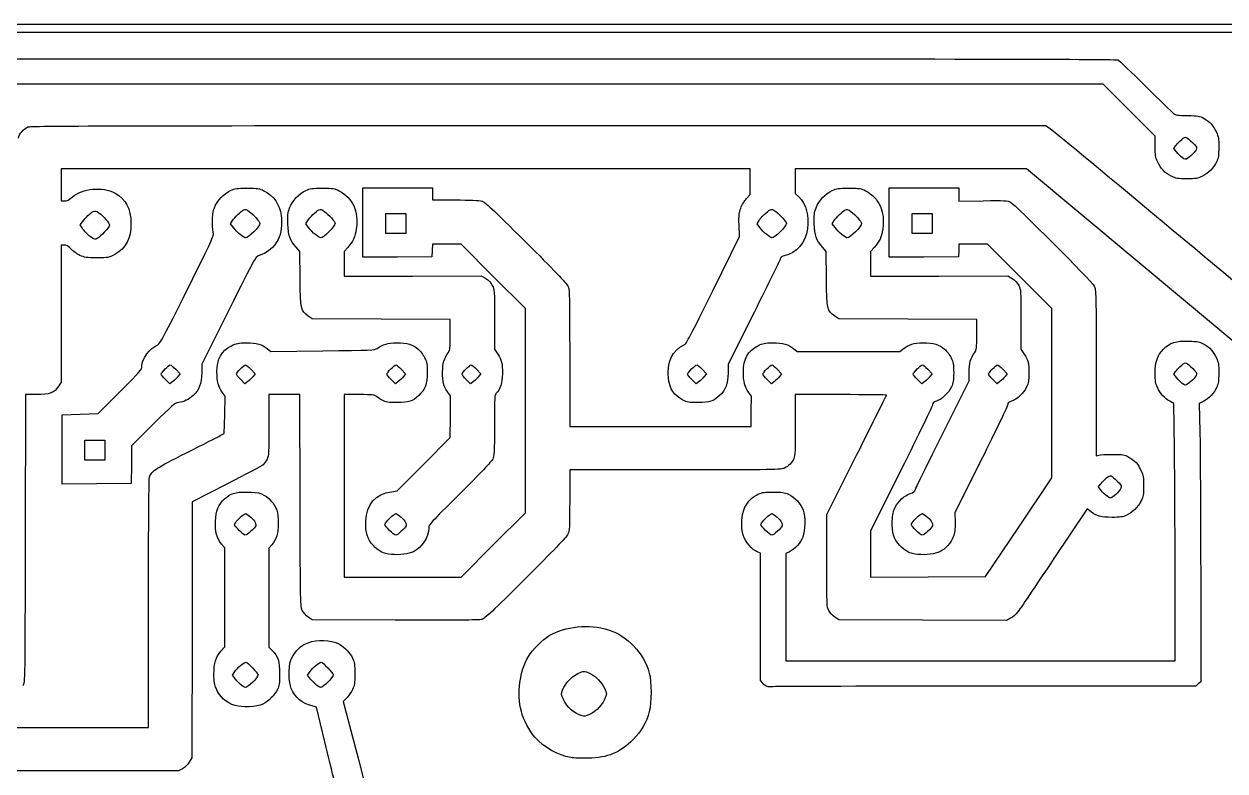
# Model space of a CAD drawing. Extents: x 0 to 100, y 0 to 150.
# Drawn here: x 34.85 to 75.41, y 124.87 to 150.08 of the extents above; entities that cross this region are included whole.
import ezdxf

# ---------------------------------------------------------------- set-up
doc = ezdxf.new("R2010")
doc.units = 0
doc.layers.add('Calque_1', color=7, linetype='CONTINUOUS')

msp = doc.modelspace()

# ---------------------------------------------------------------- linework, layer by layer
at = {"layer": 'Calque_1', "color": 7}
for p, q in [((0, 150.08226), (50.037997, 150.08226)), ((50.037997, 150.08226), (100.075997, 150.08226)), ((50.037997, 149.79651), (0.28575, 149.79651)), ((99.790247, 149.79651), (50.037997, 149.79651)), ((33.893932, 148.907513), (52.810749, 148.907513)), ((71.291845, 148.050514), (52.846526, 148.050232)), ((72.172108, 147.172306), (71.291845, 148.050514)), ((52.846526, 148.050232), (34.40121, 148.04995)), ((73.052373, 146.294101), (72.172108, 147.172306)), ((52.214901, 146.654409), (69.346753, 146.655256)), ((69.346753, 146.655256), (69.469085, 146.582761)), ((73.051808, 145.950959), (73.052373, 146.294101)), ((73.67561, 145.885844), (73.735709, 145.969419)), ((73.770713, 145.766168), (73.67561, 145.885844)), ((73.965489, 145.572953), (73.965489, 145.572959)), ((47.736071, 145.192755), (36.099699, 145.192755)), ((36.099699, 145.192755), (36.099699, 144.653005)), ((59.372446, 145.192755), (47.736071, 145.192755)), ((59.372446, 144.759741), (59.372446, 145.192755)), ((64.798502, 145.192755), (60.896449, 145.192755)), ((60.896449, 145.192755), (60.896449, 144.780005)), ((68.700554, 145.192755), (64.798502, 145.192755)), ((72.307377, 142.187159), (68.700554, 145.192755)), ((36.099699, 144.653005), (36.099699, 144.113255)), ((46.29148, 143.382643), (46.29148, 144.557786)), ((46.29148, 144.557786), (47.46623, 144.557786)), ((47.46623, 144.557786), (48.64098, 144.557786)), ((48.64098, 144.557786), (48.64098, 144.351411)), ((59.372446, 144.32673), (59.372446, 144.759741)), ((60.896449, 144.780005), (60.896449, 144.367255)), ((64.071322, 143.382655), (64.071322, 144.557797)), ((64.071322, 144.557797), (65.246072, 144.557797)), ((65.246072, 144.557797), (66.420822, 144.557797)), ((66.420822, 144.557797), (66.420822, 144.332361)), ((36.099699, 144.113255), (36.213889, 144.113255)), ((48.64098, 144.351411), (48.64098, 144.145036)), ((48.64098, 144.145036), (49.407236, 144.145036)), ((59.249733, 144.193603), (59.372446, 144.32673)), ((60.896449, 144.367255), (61.01796, 144.245744)), ((66.420822, 144.332361), (66.420822, 144.106927)), ((66.420822, 144.106927), (67.238386, 144.118047)), ((47.064583, 143.354243), (47.064583, 143.691146)), ((47.064583, 143.691146), (47.401486, 143.691146)), ((47.401486, 143.691146), (47.738388, 143.691146)), ((47.738388, 143.691146), (47.738388, 143.354243)), ((64.84458, 143.354243), (64.84458, 143.691146)), ((64.84458, 143.691146), (65.181483, 143.691146)), ((65.181483, 143.691146), (65.518386, 143.691146)), ((65.518386, 143.691146), (65.518386, 143.354243)), ((36.743124, 143.308326), (36.821254, 143.41066)), ((36.807648, 143.204285), (36.743124, 143.308326)), ((41.824038, 143.338137), (41.890891, 143.44631)), ((41.917163, 143.211501), (41.824038, 143.338137)), ((44.364038, 143.338137), (44.430891, 143.44631)), ((44.457163, 143.211501), (44.364038, 143.338137)), ((46.29148, 142.207504), (46.29148, 143.382643)), ((47.064583, 143.017341), (47.064583, 143.354243)), ((47.064583, 143.354243), (47.064583, 143.354243)), ((47.738388, 143.354243), (47.738388, 143.017341)), ((59.007324, 142.915842), (58.996402, 143.300235)), ((59.604038, 143.338137), (59.670891, 143.44631)), ((59.697163, 143.211501), (59.604038, 143.338137)), ((62.144038, 143.338137), (62.210891, 143.44631)), ((62.237163, 143.211501), (62.144038, 143.338137)), ((64.071322, 142.207515), (64.071322, 143.382655)), ((64.84458, 143.017341), (64.84458, 143.354243)), ((64.84458, 143.354243), (64.84458, 143.354243)), ((65.518386, 143.354243), (65.518386, 143.017341)), ((37.158905, 142.852678), (37.158905, 142.852675)), ((42.150016, 142.973802), (42.150016, 142.973802)), ((44.690016, 142.973802), (44.690016, 142.973802)), ((47.401486, 143.017341), (47.064583, 143.017341)), ((47.738388, 143.017341), (47.401486, 143.017341)), ((58.118324, 141.103214), (59.007324, 142.915842)), ((59.930016, 142.973802), (59.930016, 142.973802)), ((62.470016, 142.973802), (62.470016, 142.973802)), ((65.181483, 143.017341), (64.84458, 143.017341)), ((65.518386, 143.017341), (65.181483, 143.017341)), ((36.202885, 142.620976), (36.099699, 142.621005)), ((36.099699, 142.621005), (36.099699, 140.309469)), ((44.161428, 142.408107), (44.037306, 142.549114)), ((44.170769, 141.490643), (44.161428, 142.408107)), ((45.781214, 142.542911), (45.656466, 142.40758)), ((45.656466, 142.40758), (45.656466, 141.988031)), ((48.634503, 142.438466), (48.625105, 142.224155)), ((48.643901, 142.65278), (48.634503, 142.438466)), ((49.126809, 142.65278), (48.643901, 142.65278)), ((49.609719, 142.65278), (49.126809, 142.65278)), ((50.696983, 141.565172), (49.609719, 142.65278)), ((61.941374, 142.408096), (61.817256, 142.549103)), ((61.950716, 141.490631), (61.941374, 142.408096)), ((63.56116, 142.5429), (63.436415, 142.407568)), ((63.436415, 142.407568), (63.436415, 141.98802)), ((66.414345, 142.438477), (66.404947, 142.224166)), ((66.423743, 142.652791), (66.414345, 142.438477)), ((66.906654, 142.652791), (66.423743, 142.652791)), ((67.389564, 142.652791), (66.906654, 142.652791)), ((68.476605, 141.565183), (67.389564, 142.652791)), ((45.656466, 141.988031), (45.656466, 141.568482)), ((47.458294, 142.215829), (46.29148, 142.207504)), ((48.625105, 142.224155), (47.458294, 142.215829)), ((63.436415, 141.98802), (63.436415, 141.568471)), ((65.238136, 142.215841), (64.071322, 142.207515)), ((66.404947, 142.224166), (65.238136, 142.215841)), ((75.914216, 139.18156), (72.307377, 142.187159)), ((45.656466, 141.568482), (47.972698, 141.576413)), ((47.972698, 141.576413), (50.288924, 141.584343)), ((50.288924, 141.584343), (50.438792, 141.49152)), ((51.784247, 140.477564), (50.696983, 141.565172)), ((63.436415, 141.568471), (65.752644, 141.576401)), ((65.752644, 141.576401), (68.06887, 141.584332)), ((68.06887, 141.584332), (68.218741, 141.491509)), ((69.563869, 140.477575), (68.476605, 141.565183)), ((41.762494, 140.421012), (40.854593, 138.605428)), ((51.784247, 137.032243), (51.784247, 140.477564)), ((59.505167, 140.35088), (58.63224, 138.60463)), ((69.563869, 137.620247), (69.563869, 140.477575)), ((36.099699, 140.309469), (36.099699, 137.997937)), ((44.582419, 140.12868), (44.447587, 140.22393)), ((46.91332, 140.120129), (44.582419, 140.12868)), ((49.244227, 140.111578), (46.91332, 140.120129)), ((49.244227, 139.601142), (49.244227, 140.111578)), ((50.736466, 140.111019), (50.736466, 139.103203)), ((62.362362, 140.128669), (62.227533, 140.223919)), ((64.693267, 140.120118), (62.362362, 140.128669)), ((67.024174, 140.111566), (64.693267, 140.120118)), ((67.024174, 139.601131), (67.024174, 140.111566)), ((68.516415, 140.111008), (68.516415, 139.103192)), ((60.838921, 139.127277), (60.956119, 139.033286)), ((43.062124, 139.124839), (43.182373, 139.028398)), ((43.182373, 139.028398), (44.935374, 139.051032)), ((50.736466, 139.103203), (50.846428, 138.939805)), ((53.275783, 138.803097), (53.276348, 136.493286)), ((60.956119, 139.033286), (62.690474, 139.033286)), ((62.690474, 139.033286), (64.424828, 139.033286)), ((64.424828, 139.033286), (64.526803, 139.111063)), ((68.516415, 139.103192), (68.626375, 138.939794)), ((39.968867, 138.427744), (40.114897, 138.279617)), ((40.854593, 138.605428), (40.848638, 138.303411)), ((42.508867, 138.427744), (42.654897, 138.279617)), ((47.588867, 138.427744), (47.734897, 138.279617)), ((50.128867, 138.427744), (50.274897, 138.279617)), ((57.748867, 138.427744), (57.894897, 138.279617)), ((58.63224, 138.60463), (58.62795, 138.303005)), ((60.288867, 138.427744), (60.434897, 138.279617)), ((65.368867, 138.427744), (65.514897, 138.279617)), ((66.763818, 138.033147), (66.764383, 138.324366)), ((67.908867, 138.427744), (68.054897, 138.279617)), ((73.67561, 138.265844), (73.735709, 138.349419)), ((36.099699, 137.997937), (36.008048, 137.853422)), ((39.76926, 137.935546), (39.624559, 138.080247)), ((39.624559, 138.080247), (39.624559, 138.080247)), ((39.868323, 138.011943), (39.76926, 137.935546)), ((40.114897, 138.279617), (40.041144, 138.183977)), ((42.30926, 137.935546), (42.164559, 138.080247)), ((42.164559, 138.080247), (42.164559, 138.080247)), ((42.408323, 138.011943), (42.30926, 137.935546)), ((42.654897, 138.279617), (42.581144, 138.183977)), ((47.38926, 137.935546), (47.244559, 138.080247)), ((47.244559, 138.080247), (47.244559, 138.080247)), ((47.488323, 138.011943), (47.38926, 137.935546)), ((47.734897, 138.279617), (47.661144, 138.183977)), ((49.92926, 137.935546), (49.784559, 138.080247)), ((49.784559, 138.080247), (49.784559, 138.080247)), ((50.028323, 138.011943), (49.92926, 137.935546)), ((50.274897, 138.279617), (50.201144, 138.183977)), ((57.54926, 137.935546), (57.404559, 138.080247)), ((57.404559, 138.080247), (57.404559, 138.080247)), ((57.648323, 138.011943), (57.54926, 137.935546)), ((57.894897, 138.279617), (57.821144, 138.183977)), ((60.08926, 137.935546), (59.944559, 138.080247)), ((59.944559, 138.080247), (59.944559, 138.080247)), ((60.188323, 138.011943), (60.08926, 137.935546)), ((60.434897, 138.279617), (60.361144, 138.183977)), ((65.16926, 137.935546), (65.024559, 138.080247)), ((65.024559, 138.080247), (65.024559, 138.080247)), ((65.268323, 138.011943), (65.16926, 137.935546)), ((65.514897, 138.279617), (65.441144, 138.183977)), ((65.866665, 136.239272), (66.763818, 138.033147)), ((67.70926, 137.935546), (67.564559, 138.080247)), ((67.564559, 138.080247), (67.564559, 138.080247)), ((67.808323, 138.011943), (67.70926, 137.935546)), ((68.054897, 138.279617), (67.981144, 138.183977)), ((71.056322, 138.305452), (71.056322, 135.502161)), ((73.770713, 138.146168), (73.67561, 138.265844)), ((73.965489, 137.95295), (73.965489, 137.952959)), ((34.893798, 137.572755), (34.885557, 132.722941)), ((35.264474, 137.572755), (34.893798, 137.572755)), ((37.353875, 136.937899), (38.092061, 137.677394)), ((41.640122, 137.525175), (41.537817, 137.661392)), ((41.624233, 136.894958), (41.640122, 137.525175)), ((43.116466, 137.572969), (43.115902, 136.54903)), ((43.63994, 137.572969), (43.116466, 137.572969)), ((44.163415, 137.572969), (43.63994, 137.572969)), ((44.17174, 133.993155), (44.163415, 137.572969)), ((46.176486, 137.57278), (45.656497, 137.57278)), ((45.656497, 137.57278), (45.656497, 134.49303)), ((49.248805, 137.535264), (49.151173, 137.670042)), ((49.245531, 136.83171), (49.248805, 137.535264)), ((59.419967, 137.525161), (59.317659, 137.661378)), ((59.411246, 137.009222), (59.419967, 137.525161)), ((62.436197, 137.57282), (60.896322, 137.57282)), ((60.896322, 137.57282), (60.896322, 136.555798)), ((69.563869, 134.762916), (69.563869, 137.620247)), ((73.681503, 137.27667), (73.542644, 137.350335)), ((73.7025, 135.752625), (73.681503, 137.27667)), ((74.688982, 137.347284), (74.542122, 137.271138)), ((74.542122, 137.271138), (74.560805, 136.318638)), ((36.1315, 136.895989), (36.742686, 136.916958)), ((36.1315, 135.725864), (36.1315, 136.895989)), ((36.742686, 136.916958), (37.353875, 136.937899)), ((41.608344, 136.264742), (41.624233, 136.894958)), ((49.242258, 136.128158), (49.245531, 136.83171)), ((51.784247, 133.586919), (51.784247, 137.032243)), ((59.402526, 136.493286), (59.411246, 137.009222)), ((39.200706, 136.561821), (38.482087, 135.842397)), ((53.276348, 136.493286), (56.339435, 136.493286)), ((56.339435, 136.493286), (59.402526, 136.493286)), ((36.904583, 135.702493), (36.904583, 136.039396)), ((36.904583, 136.039396), (37.241486, 136.039396)), ((37.241486, 136.039396), (37.578388, 136.039396)), ((37.578388, 136.039396), (37.578388, 135.702493)), ((41.472183, 136.188311), (41.608344, 136.264742)), ((48.346318, 135.22424), (49.242258, 136.128158)), ((36.131472, 134.555745), (36.131472, 135.72587)), ((36.131472, 135.72587), (36.1315, 135.725864)), ((36.904583, 135.365591), (36.904583, 135.702493)), ((36.904583, 135.702493), (36.904583, 135.702493)), ((37.578388, 135.702493), (37.578388, 135.365591)), ((38.482087, 135.842397), (38.473592, 135.207397)), ((61.959947, 133.524695), (62.968011, 135.532782)), ((71.056322, 135.502161), (71.143636, 135.529423)), ((37.241486, 135.365591), (36.904583, 135.365591)), ((37.578388, 135.365591), (37.241486, 135.365591)), ((38.473592, 135.207397), (38.465097, 134.572397)), ((47.450372, 134.320321), (48.346318, 135.22424)), ((67.179128, 135.375124), (66.286338, 133.588186)), ((53.276322, 135.032952), (53.275758, 134.009013)), ((56.840261, 135.033517), (53.276322, 135.032952)), ((64.484092, 135.065013), (63.436342, 132.968293)), ((68.443769, 133.096041), (69.563869, 134.762916)), ((37.298283, 134.564071), (36.131472, 134.555745)), ((38.465097, 134.572397), (37.298283, 134.564071)), ((41.69397, 134.552593), (40.528974, 133.958343)), ((45.656497, 134.49303), (45.656497, 131.413277)), ((47.259872, 134.294583), (47.450372, 134.320321)), ((71.13561, 134.455844), (71.195709, 134.539419)), ((71.230713, 134.336168), (71.13561, 134.455844)), ((40.528974, 133.958343), (40.523075, 129.633784)), ((71.425489, 134.14295), (71.425489, 134.142959)), ((42.233466, 133.499534), (42.33595, 133.563681)), ((42.33595, 133.563681), (42.44892, 133.477515)), ((47.313466, 133.499534), (47.41595, 133.563681)), ((47.41595, 133.563681), (47.52892, 133.477515)), ((50.695744, 132.500098), (51.784247, 133.586919)), ((60.013466, 133.499534), (60.11595, 133.563681)), ((60.11595, 133.563681), (60.22892, 133.477515)), ((61.959947, 131.968945), (61.959947, 133.524695)), ((65.093466, 133.499534), (65.19595, 133.563681)), ((65.19595, 133.563681), (65.308917, 133.477515)), ((66.286338, 133.588186), (66.291785, 133.2684)), ((70.751982, 133.720596), (69.626215, 132.038399)), ((70.886879, 133.617628), (70.751982, 133.720596)), ((67.323665, 131.429164), (68.443769, 133.096041)), ((42.113598, 132.986361), (42.113598, 132.986361)), ((47.193598, 132.986361), (47.193598, 132.986361)), ((59.893598, 132.986361), (59.893598, 132.986361)), ((63.436342, 132.968293), (63.436342, 132.190545)), ((64.973598, 132.986361), (64.973598, 132.986361)), ((41.624247, 132.403293), (41.517152, 132.528411)), ((41.624247, 130.73046), (41.624247, 132.403293)), ((43.212368, 132.498557), (43.116497, 132.393593)), ((43.116497, 132.393593), (43.116497, 130.71903)), ((49.607239, 131.413277), (50.695744, 132.500098)), ((59.721747, 132.226007), (59.612575, 132.265484)), ((60.69969, 132.267296), (60.578997, 132.205723)), ((47.259841, 132.178813), (47.259872, 132.17876)), ((59.721747, 130.07582), (59.721747, 132.226007)), ((60.578997, 132.205723), (60.578997, 130.396617)), ((63.436342, 132.190545), (63.436342, 131.412795)), ((65.039779, 132.178802), (65.039872, 132.17876)), ((63.436342, 131.412795), (65.380004, 131.420979)), ((65.380004, 131.420979), (67.323665, 131.429164)), ((74.58804, 131.624839), (74.596591, 127.883544)), ((45.656497, 131.413277), (47.631869, 131.413277)), ((47.631869, 131.413277), (49.607239, 131.413277)), ((73.723497, 128.58751), (73.723497, 131.408045)), ((41.624247, 129.05763), (41.624247, 130.73046)), ((43.116497, 130.71903), (43.116497, 129.044468)), ((39.052472, 126.331669), (39.052472, 130.521415)), ((60.578997, 130.396617), (60.578997, 128.58751)), ((44.582405, 129.968841), (44.447567, 130.064091)), ((47.381617, 129.959359), (44.582405, 129.968841)), ((59.721747, 127.925634), (59.721747, 130.07582)), ((62.362272, 129.968692), (62.227435, 130.063942)), ((65.193435, 129.960253), (62.362272, 129.968692)), ((68.024601, 129.951815), (65.193435, 129.960253)), ((68.166818, 130.02375), (68.024601, 129.951815)), ((40.523075, 129.633784), (40.517149, 125.309225)), ((41.498963, 128.915297), (41.624247, 129.05763)), ((43.116497, 129.044468), (43.225511, 128.938806)), ((60.578997, 128.58751), (67.151247, 128.58751)), ((67.151247, 128.58751), (73.723497, 128.58751)), ((41.886401, 128.101368), (41.969619, 128.227115)), ((44.426401, 128.101368), (44.509619, 128.227115)), ((41.951817, 128.009505), (41.886401, 128.101368)), ((42.145636, 127.801631), (42.145636, 127.801631)), ((44.491817, 128.009505), (44.426401, 128.101368)), ((44.685636, 127.801631), (44.685636, 127.801631)), ((59.802206, 127.830015), (59.721747, 127.925634)), ((74.507508, 127.806901), (74.418427, 127.73026)), ((74.596591, 127.883544), (74.507508, 127.806901)), ((59.952986, 127.718836), (59.953017, 127.718861)), ((74.418427, 127.73026), (67.427258, 127.73004)), ((41.982579, 127.075843), (41.982579, 127.075843)), ((44.719869, 127.028114), (44.576994, 127.064089)), ((45.141972, 125.291623), (44.719869, 127.028114)), ((45.748846, 127.342377), (45.630284, 127.217745)), ((45.630284, 127.217745), (46.141753, 125.259439)), ((53.696275, 126.726808), (53.696294, 126.726825)), ((31.074323, 126.334209), (39.052472, 126.331669)), ((40.198548, 124.946869), (40.058617, 124.872966)), ((40.517149, 125.309225), (40.427817, 125.164999)), ((53.314761, 125.318962), (53.314758, 125.318962)), ((40.058617, 124.872966), (32.078487, 124.872966))]:
    msp.add_line(p, q, dxfattribs=at)
for points in [[(52.810749, 148.907513), (66.690344, 148.907513), (71.746034, 148.898058), (71.796916, 148.872018)], [(71.796916, 148.872018), (71.835061, 148.852488), (72.25203, 148.453291), (72.723516, 147.9849)], [(72.723516, 147.9849), (73.195005, 147.516508), (73.619236, 147.103467), (73.666251, 147.067029)], [(73.666251, 147.067029), (73.740902, 147.009176), (73.801266, 146.999883), (74.142501, 146.993711)], [(74.142501, 146.993711), (74.50932, 146.987078), (74.543643, 146.980898), (74.70258, 146.89285)], [(74.70258, 146.89285), (74.90416, 146.781189), (75.007174, 146.666403), (75.117057, 146.431013)], [(34.654877, 146.233054), (34.678837, 146.362608), (34.842992, 146.55334), (34.979695, 146.610458)], [(34.979695, 146.610458), (35.066402, 146.646687), (37.842467, 146.653765), (52.214901, 146.654409)], [(69.469085, 146.582761), (69.536366, 146.542892), (71.253358, 145.12431), (73.284622, 143.430359)], [(75.117057, 146.431013), (75.188453, 146.278071), (75.19852, 146.214992), (75.198131, 145.923013)], [(73.735709, 145.969419), (73.76876, 146.015384), (73.836403, 146.089428), (73.88602, 146.133957)], [(73.88602, 146.133957), (74.077155, 146.305492), (74.064927, 146.305111), (74.242955, 146.145049)], [(74.242955, 146.145049), (74.485695, 145.926806), (74.493727, 145.899812), (74.363035, 145.741434)], [(73.128686, 145.438528), (73.061559, 145.585154), (73.051269, 145.653742), (73.051808, 145.950959)], [(73.965489, 145.572959), (73.910673, 145.613401), (73.82302, 145.700345), (73.770713, 145.766168)], [(74.363035, 145.741434), (74.302702, 145.668316), (74.210999, 145.583954), (74.159251, 145.55396)], [(75.198131, 145.923013), (75.197849, 145.652715), (75.185064, 145.56187), (75.13099, 145.442877)], [(73.590875, 144.947975), (73.379209, 145.051917), (73.236184, 145.203719), (73.128686, 145.438528)], [(74.159251, 145.55396), (74.068096, 145.501122), (74.062054, 145.501715), (73.965489, 145.572953)], [(75.13099, 145.442877), (75.035735, 145.233268), (74.857215, 145.049657), (74.649488, 144.947647)], [(74.120516, 144.859388), (73.80257, 144.859388), (73.7551, 144.867319), (73.590875, 144.947975)], [(74.649488, 144.947647), (74.486036, 144.867378), (74.438157, 144.859388), (74.120516, 144.859388)], [(36.471157, 144.239196), (36.816259, 144.542966), (37.493789, 144.606294), (37.919533, 144.374575)], [(41.279947, 143.88109), (41.367019, 144.113808), (41.601774, 144.366611), (41.824216, 144.467206)], [(41.824216, 144.467206), (41.969543, 144.532928), (42.037023, 144.541849), (42.386247, 144.541504)], [(42.386247, 144.541504), (42.758052, 144.541222), (42.793722, 144.535549), (42.950898, 144.453109)], [(42.950898, 144.453109), (43.287919, 144.276317), (43.477363, 144.003518), (43.532253, 143.615945)], [(43.817046, 143.874379), (43.907202, 144.114163), (44.139112, 144.365454), (44.364185, 144.46724)], [(44.364185, 144.46724), (44.509512, 144.532961), (44.576992, 144.541882), (44.926216, 144.541538)], [(44.926216, 144.541538), (45.298021, 144.541256), (45.333691, 144.535583), (45.490867, 144.453143)], [(45.490867, 144.453143), (45.946636, 144.214062), (46.152164, 143.758609), (46.070204, 143.169323)], [(61.596995, 143.874368), (61.687148, 144.114152), (61.919062, 144.365443), (62.144134, 144.467229)], [(62.144134, 144.467229), (62.289459, 144.53295), (62.356941, 144.541871), (62.706165, 144.541527)], [(62.706165, 144.541527), (63.077971, 144.541245), (63.113638, 144.535572), (63.270813, 144.453132)], [(63.270813, 144.453132), (63.726585, 144.21405), (63.932113, 143.758597), (63.850153, 143.169312)], [(36.213889, 144.113255), (36.301736, 144.113255), (36.361082, 144.142307), (36.471157, 144.239196)], [(37.919533, 144.374575), (38.278503, 144.179199), (38.455442, 143.84336), (38.458676, 143.351255)], [(49.407236, 144.145036), (49.895912, 144.145036), (50.220829, 144.131602), (50.304172, 144.107943)], [(50.304172, 144.107943), (50.415283, 144.076405), (50.638699, 143.868334), (51.795677, 142.718879)], [(59.056253, 143.872553), (59.095174, 143.975908), (59.182243, 144.120381), (59.249733, 144.193603)], [(61.01796, 144.245744), (61.26594, 143.997764), (61.371229, 143.608153), (61.309735, 143.166046)], [(67.238386, 144.118047), (67.979219, 144.128122), (68.065797, 144.123804), (68.160877, 144.071889)], [(68.160877, 144.071889), (68.333152, 143.97785), (70.919253, 141.391899), (70.992644, 141.240286)], [(36.821254, 143.41066), (36.929574, 143.552536), (37.086297, 143.702051), (37.178324, 143.751302)], [(37.178324, 143.751302), (37.247551, 143.788352), (37.26946, 143.78312), (37.38742, 143.701374)], [(37.38742, 143.701374), (37.52583, 143.605455), (37.733611, 143.357794), (37.733611, 143.288737)], [(41.214664, 143.389767), (41.212124, 143.633406), (41.225868, 143.736542), (41.279947, 143.88109)], [(41.890891, 143.44631), (41.961441, 143.56046), (42.161881, 143.754688), (42.267423, 143.811175)], [(42.267423, 143.811175), (42.318093, 143.838297), (42.353981, 143.827431), (42.454669, 143.754488)], [(42.454669, 143.754488), (42.596517, 143.651737), (42.813611, 143.408963), (42.813611, 143.353095)], [(43.532253, 143.615945), (43.569359, 143.353919), (43.524859, 142.989632), (43.434003, 142.811524)], [(43.757088, 143.33543), (43.747267, 143.637504), (43.755395, 143.710303), (43.817046, 143.874379)], [(44.430891, 143.44631), (44.501441, 143.56046), (44.701881, 143.754688), (44.807423, 143.811175)], [(44.807423, 143.811175), (44.858093, 143.838297), (44.893981, 143.827431), (44.994669, 143.754488)], [(44.994669, 143.754488), (45.136517, 143.651737), (45.353611, 143.408963), (45.353611, 143.353095)], [(58.996402, 143.300235), (58.986835, 143.63694), (58.994144, 143.707944), (59.056253, 143.872553)], [(59.670891, 143.44631), (59.741438, 143.56046), (59.941881, 143.754688), (60.047423, 143.811175)], [(60.047423, 143.811175), (60.098093, 143.838297), (60.133981, 143.827431), (60.234669, 143.754488)], [(60.234669, 143.754488), (60.376514, 143.651737), (60.593608, 143.408963), (60.593608, 143.353095)], [(61.537034, 143.335419), (61.527213, 143.637493), (61.535341, 143.710292), (61.596995, 143.874368)], [(62.210891, 143.44631), (62.281438, 143.56046), (62.481881, 143.754688), (62.587423, 143.811175)], [(62.587423, 143.811175), (62.638093, 143.838297), (62.673981, 143.827431), (62.774669, 143.754488)], [(62.774669, 143.754488), (62.916514, 143.651737), (63.133608, 143.408963), (63.133608, 143.353095)], [(37.158905, 142.852675), (37.033338, 142.936402), (36.876276, 143.09362), (36.807648, 143.204285)], [(37.733611, 143.288737), (37.733611, 143.231508), (37.424066, 142.899614), (37.320965, 142.8463)], [(38.458676, 143.351255), (38.462063, 142.835014), (38.295899, 142.518781), (37.909449, 142.306005)], [(41.241051, 143.002022), (41.228267, 143.045676), (41.216413, 143.220162), (41.214664, 143.389767)], [(42.150016, 142.973802), (42.073167, 143.034886), (41.968386, 143.141854), (41.917163, 143.211501)], [(42.813611, 143.353095), (42.813611, 143.248382), (42.424088, 142.861356), (42.319775, 142.862426)], [(44.037306, 142.549114), (43.821432, 142.79436), (43.769991, 142.938711), (43.757088, 143.33543)], [(44.690016, 142.973802), (44.613167, 143.034886), (44.508386, 143.141854), (44.457163, 143.211501)], [(45.353611, 143.353095), (45.353611, 143.248382), (44.964088, 142.861356), (44.859775, 142.862426)], [(59.930016, 142.973802), (59.853167, 143.034886), (59.748386, 143.141854), (59.697163, 143.211501)], [(60.593608, 143.353095), (60.593608, 143.248382), (60.204088, 142.861356), (60.099775, 142.862426)], [(61.817256, 142.549103), (61.601381, 142.794348), (61.549938, 142.938699), (61.537034, 143.335419)], [(62.470016, 142.973802), (62.393167, 143.034886), (62.288386, 143.141854), (62.237163, 143.211501)], [(63.133608, 143.353095), (63.133608, 143.248382), (62.744088, 142.861356), (62.639775, 142.862426)], [(73.284622, 143.430359), (75.315882, 141.73641), (77.044962, 140.295821), (77.127015, 140.229056)], [(37.320965, 142.8463), (37.245984, 142.807522), (37.225407, 142.808332), (37.158905, 142.852678)], [(40.357343, 141.105737), (41.099215, 142.59197), (41.260051, 142.937091), (41.241051, 143.002022)], [(42.319775, 142.862426), (42.303265, 142.862587), (42.226859, 142.912715), (42.150016, 142.973802)], [(43.434003, 142.811524), (43.301595, 142.551987), (43.049594, 142.341294), (42.783797, 142.267905)], [(44.859775, 142.862426), (44.843265, 142.862587), (44.766859, 142.912715), (44.690016, 142.973802)], [(46.070204, 143.169323), (46.03264, 142.899256), (45.955447, 142.731932), (45.781214, 142.542911)], [(60.099775, 142.862426), (60.083265, 142.862587), (60.006859, 142.912715), (59.930016, 142.973802)], [(61.309735, 143.166046), (61.245332, 142.702982), (60.935407, 142.346205), (60.519533, 142.256385)], [(62.639775, 142.862426), (62.623265, 142.862587), (62.546859, 142.912715), (62.470016, 142.973802)], [(63.850153, 143.169312), (63.812589, 142.899245), (63.735396, 142.731921), (63.56116, 142.5429)], [(36.433074, 142.489122), (36.335304, 142.590606), (36.282325, 142.620954), (36.202885, 142.620976)], [(36.734699, 142.274837), (36.638653, 142.32019), (36.502924, 142.416616), (36.433074, 142.489122)], [(51.795677, 142.718879), (52.708929, 141.811572), (53.176001, 141.325139), (53.215794, 141.239911)], [(37.306199, 142.19238), (36.944901, 142.19238), (36.893667, 142.199774), (36.734699, 142.274837)], [(37.909449, 142.306005), (37.703723, 142.192738), (37.701821, 142.19238), (37.306199, 142.19238)], [(42.783797, 142.267905), (42.671388, 142.236866), (42.662438, 142.220684), (41.762494, 140.421012)], [(60.395296, 142.165199), (60.385841, 142.127759), (59.985278, 141.311316), (59.505167, 140.35088)], [(60.519533, 142.256385), (60.447671, 142.240863), (60.406842, 142.210896), (60.395296, 142.165199)], [(44.447587, 140.22393), (44.190183, 140.405772), (44.181398, 140.445986), (44.170769, 141.490643)], [(50.438792, 141.49152), (50.535992, 141.431319), (50.614634, 141.34952), (50.662566, 141.258766)], [(50.662566, 141.258766), (50.735444, 141.120773), (50.736466, 141.104879), (50.736466, 140.111019)], [(53.215794, 141.239911), (53.271956, 141.119616), (53.275123, 140.990951), (53.275783, 138.803097)], [(62.227533, 140.223919), (61.97013, 140.405761), (61.961344, 140.445974), (61.950716, 141.490631)], [(68.218741, 141.491509), (68.315939, 141.431308), (68.39458, 141.349509), (68.442515, 141.258755)], [(68.442515, 141.258755), (68.515394, 141.120762), (68.516415, 141.104867), (68.516415, 140.111008)], [(70.992644, 141.240286), (71.054905, 141.111669), (71.056322, 141.046456), (71.056322, 138.305452)], [(39.361285, 139.251912), (39.438261, 139.283797), (39.574016, 139.536454), (40.357343, 141.105737)], [(57.140721, 139.252784), (57.217098, 139.285369), (57.352006, 139.54073), (58.118324, 141.103214)], [(49.179559, 138.999893), (49.238171, 139.0822), (49.244227, 139.138529), (49.244227, 139.601142)], [(66.959505, 138.999882), (67.018117, 139.082189), (67.024174, 139.138518), (67.024174, 139.601131)], [(38.83025, 138.529508), (38.83025, 138.790021), (39.085943, 139.13786), (39.361285, 139.251912)], [(41.364264, 138.340269), (41.365675, 138.781312), (41.516159, 139.053713), (41.851128, 139.221099)], [(41.851128, 139.221099), (42.02975, 139.31036), (42.074505, 139.31905), (42.355578, 139.31905)], [(42.355578, 139.31905), (42.706349, 139.31905), (42.879216, 139.271532), (43.062124, 139.124839)], [(44.935374, 139.051032), (46.579099, 139.072255), (46.693672, 139.077391), (46.77338, 139.133379)], [(46.77338, 139.133379), (46.977771, 139.276925), (47.123745, 139.317625), (47.43678, 139.318341)], [(47.43678, 139.318341), (47.795928, 139.319188), (47.9753, 139.26746), (48.159114, 139.110124)], [(56.613744, 138.104707), (56.545017, 138.661593), (56.737394, 139.080702), (57.140721, 139.252784)], [(59.144109, 138.340255), (59.14552, 138.781298), (59.296004, 139.053699), (59.630973, 139.221085)], [(59.630973, 139.221085), (59.809594, 139.310346), (59.854349, 139.319036), (60.135423, 139.319036)], [(60.135423, 139.319036), (60.484662, 139.319036), (60.659095, 139.27149), (60.838921, 139.127277)], [(64.526803, 139.111063), (64.736559, 139.271052), (64.891446, 139.317591), (65.216625, 139.318339)], [(65.216625, 139.318339), (65.575773, 139.319185), (65.755145, 139.267457), (65.938956, 139.110121)], [(73.332447, 139.106788), (73.556382, 139.330723), (73.746939, 139.391141), (74.18385, 139.376747)], [(74.18385, 139.376747), (74.49879, 139.366362), (74.549734, 139.356089), (74.702413, 139.27215)], [(74.702413, 139.27215), (74.903753, 139.161454), (75.006841, 139.046762), (75.11689, 138.811013)], [(48.159114, 139.110124), (48.229935, 139.049502), (48.327889, 138.918125), (48.376792, 138.818176)], [(48.376792, 138.818176), (48.456269, 138.655729), (48.465655, 138.602761), (48.465266, 138.31893)], [(48.984244, 138.340252), (48.985091, 138.626474), (49.035962, 138.798226), (49.179559, 138.999893)], [(50.846428, 138.939805), (50.979073, 138.742696), (51.006962, 138.624628), (51.00434, 138.271322)], [(65.938956, 139.110121), (66.00978, 139.049499), (66.107733, 138.918122), (66.156634, 138.818173)], [(66.156634, 138.818173), (66.236111, 138.655723), (66.2455, 138.602756), (66.245111, 138.318928)], [(66.764383, 138.324366), (66.764947, 138.627693), (66.813204, 138.794421), (66.959505, 138.999882)], [(68.626375, 138.939794), (68.759019, 138.742684), (68.786908, 138.624617), (68.784287, 138.271311)], [(73.051503, 138.295198), (73.050939, 138.690665), (73.12218, 138.896521), (73.332447, 139.106788)], [(75.11689, 138.811013), (75.188287, 138.658071), (75.198354, 138.594992), (75.197964, 138.303013)], [(38.092061, 137.677394), (38.777421, 138.363965), (38.83025, 138.424947), (38.83025, 138.529508)], [(39.479861, 138.266798), (39.479861, 138.317152), (39.737369, 138.575868), (39.787486, 138.575868)], [(39.787486, 138.575868), (39.806931, 138.575868), (39.888547, 138.509213), (39.968867, 138.427744)], [(41.537817, 137.661392), (41.405113, 137.838077), (41.363245, 138.001851), (41.364264, 138.340269)], [(42.019861, 138.266798), (42.019861, 138.317152), (42.277369, 138.575868), (42.327486, 138.575868)], [(42.327486, 138.575868), (42.346931, 138.575868), (42.428547, 138.509213), (42.508867, 138.427744)], [(47.099861, 138.266798), (47.099861, 138.317152), (47.357369, 138.575868), (47.407486, 138.575868)], [(47.407486, 138.575868), (47.426931, 138.575868), (47.508547, 138.509213), (47.588867, 138.427744)], [(48.465266, 138.31893), (48.464701, 137.935901), (48.392354, 137.739593), (48.179169, 137.54309)], [(49.151173, 137.670042), (49.022804, 137.847247), (48.983237, 138.006107), (48.984244, 138.340252)], [(49.639861, 138.266798), (49.639861, 138.317152), (49.897369, 138.575868), (49.947486, 138.575868)], [(49.947486, 138.575868), (49.966931, 138.575868), (50.048544, 138.509213), (50.128867, 138.427744)], [(57.259858, 138.266798), (57.259858, 138.317152), (57.517369, 138.575868), (57.567486, 138.575868)], [(57.567486, 138.575868), (57.586931, 138.575868), (57.668544, 138.509213), (57.748867, 138.427744)], [(59.317659, 137.661378), (59.184958, 137.838063), (59.14309, 138.001837), (59.144109, 138.340255)], [(59.799858, 138.266798), (59.799858, 138.317152), (60.057369, 138.575868), (60.107486, 138.575868)], [(60.107486, 138.575868), (60.126931, 138.575868), (60.208544, 138.509213), (60.288867, 138.427744)], [(64.879858, 138.266798), (64.879858, 138.317152), (65.137366, 138.575868), (65.187486, 138.575868)], [(65.187486, 138.575868), (65.206931, 138.575868), (65.288544, 138.509213), (65.368867, 138.427744)], [(66.245111, 138.318928), (66.244828, 138.054302), (66.232185, 137.973488), (66.169698, 137.833788)], [(67.419858, 138.266798), (67.419858, 138.317152), (67.677366, 138.575868), (67.727486, 138.575868)], [(67.727486, 138.575868), (67.746931, 138.575868), (67.828544, 138.509213), (67.908867, 138.427744)], [(73.735709, 138.349419), (73.76876, 138.395384), (73.836403, 138.469428), (73.88602, 138.513957)], [(73.88602, 138.513957), (74.077155, 138.685492), (74.064927, 138.685111), (74.242955, 138.525049)], [(74.242955, 138.525049), (74.485695, 138.306806), (74.493727, 138.279812), (74.363035, 138.121431)], [(39.624559, 138.080247), (39.544975, 138.159833), (39.479861, 138.24378), (39.479861, 138.266798)], [(40.041144, 138.183977), (40.000578, 138.131377), (39.922811, 138.05396), (39.868323, 138.011943)], [(40.848638, 138.303411), (40.841414, 137.935718), (40.763692, 137.731601), (40.559157, 137.543071)], [(42.164559, 138.080247), (42.084975, 138.159833), (42.019861, 138.24378), (42.019861, 138.266798)], [(42.581144, 138.183977), (42.540578, 138.131377), (42.462811, 138.05396), (42.408323, 138.011943)], [(47.244559, 138.080247), (47.164975, 138.159833), (47.099861, 138.24378), (47.099861, 138.266798)], [(47.661144, 138.183977), (47.620578, 138.131377), (47.542811, 138.05396), (47.488323, 138.011943)], [(49.784559, 138.080247), (49.704975, 138.159833), (49.639861, 138.24378), (49.639861, 138.266798)], [(50.201144, 138.183977), (50.160578, 138.131377), (50.082808, 138.05396), (50.028323, 138.011943)], [(51.00434, 138.271322), (51.002082, 137.983481), (50.922106, 137.730983), (50.797031, 137.617792)], [(57.099468, 137.389513), (56.809242, 137.540209), (56.655465, 137.766633), (56.613744, 138.104707)], [(57.404559, 138.080247), (57.324975, 138.159833), (57.259858, 138.24378), (57.259858, 138.266798)], [(57.821144, 138.183977), (57.780578, 138.131377), (57.702808, 138.05396), (57.648323, 138.011943)], [(58.62795, 138.303005), (58.622729, 137.936367), (58.545589, 137.733367), (58.339121, 137.543054)], [(59.944559, 138.080247), (59.864975, 138.159833), (59.799858, 138.24378), (59.799858, 138.266798)], [(60.361144, 138.183977), (60.320578, 138.131377), (60.242808, 138.05396), (60.188323, 138.011943)], [(65.024559, 138.080247), (64.944975, 138.159833), (64.879858, 138.24378), (64.879858, 138.266798)], [(65.441144, 138.183977), (65.400578, 138.131377), (65.322808, 138.05396), (65.268323, 138.011943)], [(67.564559, 138.080247), (67.484975, 138.159833), (67.419858, 138.24378), (67.419858, 138.266798)], [(67.981144, 138.183977), (67.940578, 138.131377), (67.862808, 138.05396), (67.808323, 138.011943)], [(68.784287, 138.271311), (68.782593, 138.061318), (68.765914, 137.964242), (68.708538, 137.833816)], [(73.128988, 137.817501), (73.064381, 137.958626), (73.051884, 138.035658), (73.051503, 138.295198)], [(73.965489, 137.952959), (73.910673, 137.993401), (73.82302, 138.080345), (73.770713, 138.146168)], [(74.159251, 137.933957), (74.068096, 137.881122), (74.062054, 137.881715), (73.965489, 137.95295)], [(74.363035, 138.121431), (74.302702, 138.048316), (74.210999, 137.963951), (74.159251, 137.933957)], [(75.197964, 138.303013), (75.197682, 138.032715), (75.184897, 137.94187), (75.130824, 137.822877)], [(36.008048, 137.853422), (35.864775, 137.6275), (35.719732, 137.572755), (35.264474, 137.572755)], [(40.559157, 137.543071), (40.405067, 137.401031), (40.263411, 137.332846), (40.058622, 137.302137)], [(46.738052, 137.522688), (46.703276, 137.564581), (46.61139, 137.57278), (46.176486, 137.57278)], [(46.94038, 137.389113), (46.851968, 137.435022), (46.760923, 137.495132), (46.738052, 137.522688)], [(48.179169, 137.54309), (47.960943, 137.341934), (47.851534, 137.306337), (47.450372, 137.305962)], [(50.797031, 137.617792), (50.73987, 137.566063), (50.736429, 137.505704), (50.735769, 136.543964)], [(58.339121, 137.543054), (58.120892, 137.341897), (58.011486, 137.3063), (57.610324, 137.305928)], [(63.976072, 137.556846), (63.976072, 137.565623), (63.283129, 137.57282), (62.436197, 137.57282)], [(62.968011, 135.532782), (63.522445, 136.63723), (63.976072, 137.548057), (63.976072, 137.556846)], [(66.169698, 137.833788), (66.080242, 137.633796), (65.847753, 137.412881), (65.662347, 137.351693)], [(68.708538, 137.833816), (68.620581, 137.63389), (68.388989, 137.413293), (68.202421, 137.351718)], [(73.542644, 137.350335), (73.368154, 137.442901), (73.228045, 137.601135), (73.128988, 137.817501)], [(75.130824, 137.822877), (75.041763, 137.626896), (74.868436, 137.44033), (74.688982, 137.347284)], [(40.058622, 137.302137), (39.928202, 137.282579), (39.873538, 137.235409), (39.200706, 136.561821)], [(47.450372, 137.305962), (47.134842, 137.305679), (47.085603, 137.313694), (46.94038, 137.389113)], [(57.610324, 137.305928), (57.29434, 137.305645), (57.245682, 137.313604), (57.099468, 137.389513)], [(65.531842, 137.235177), (65.531842, 137.194786), (65.060356, 136.218209), (64.484092, 135.065013)], [(65.662347, 137.351693), (65.559531, 137.317761), (65.531842, 137.293039), (65.531842, 137.235177)], [(68.071915, 137.235352), (68.071915, 137.195043), (67.670161, 136.357938), (67.179128, 135.375124)], [(68.202421, 137.351718), (68.099706, 137.31782), (68.071915, 137.293039), (68.071915, 137.235352)], [(43.115902, 136.54903), (43.115337, 135.623584), (43.109608, 135.512877), (43.056889, 135.398094)], [(50.735769, 136.543964), (50.735205, 135.618185), (50.729673, 135.513328), (50.676031, 135.397947)], [(60.896322, 136.555798), (60.896322, 135.709667), (60.888053, 135.519018), (60.847184, 135.421169)], [(74.560805, 136.318638), (74.571078, 135.794763), (74.583327, 133.682553), (74.58804, 131.624839)], [(40.329183, 135.606673), (40.882943, 135.884538), (41.397293, 136.146274), (41.472183, 136.188311)], [(64.950512, 134.366022), (64.960954, 134.409676), (65.37323, 135.25264), (65.866665, 136.239272)], [(39.086166, 134.800545), (39.160933, 134.998851), (39.308281, 135.094412), (40.329183, 135.606673)], [(71.143636, 135.529423), (71.191656, 135.544409), (71.402397, 135.556686), (71.611947, 135.556686)], [(71.611947, 135.556686), (71.974583, 135.556686), (72.001106, 135.552171), (72.162261, 135.462898)], [(73.723497, 131.408045), (73.723497, 132.959339), (73.714043, 134.914399), (73.7025, 135.752625)], [(42.928771, 135.208969), (42.890381, 135.174797), (42.334722, 134.879429), (41.69397, 134.552593)], [(43.056889, 135.398094), (43.024812, 135.328244), (42.967159, 135.243137), (42.928771, 135.208969)], [(50.676031, 135.397947), (50.637005, 135.313998), (50.260544, 134.916775), (49.565481, 134.226144)], [(60.531197, 135.092826), (60.410144, 135.036957), (60.237319, 135.03418), (56.840261, 135.033517)], [(60.847184, 135.421169), (60.78163, 135.264278), (60.684901, 135.163765), (60.531197, 135.092826)], [(72.162261, 135.462898), (72.363841, 135.351237), (72.466855, 135.236451), (72.576738, 135.001061)], [(39.052472, 130.521415), (39.052472, 133.398688), (39.063027, 134.739165), (39.086166, 134.800545)], [(71.195709, 134.539419), (71.22876, 134.585384), (71.296403, 134.659428), (71.34602, 134.703957)], [(71.34602, 134.703957), (71.537155, 134.875492), (71.524927, 134.875111), (71.702955, 134.715049)], [(71.702955, 134.715049), (71.945695, 134.496806), (71.953727, 134.469812), (71.823035, 134.311431)], [(72.576738, 135.001061), (72.647779, 134.848878), (72.658348, 134.783586), (72.658978, 134.493061)], [(41.615972, 134.050923), (41.829807, 134.238674), (41.979638, 134.285371), (42.370372, 134.28604)], [(42.370372, 134.28604), (42.798625, 134.286886), (42.978555, 134.22002), (43.193885, 133.980517)], [(46.39295, 133.29678), (46.420213, 133.881796), (46.714898, 134.220982), (47.259872, 134.294583)], [(59.656636, 134.219184), (59.774918, 134.273424), (59.864467, 134.285552), (60.150372, 134.28604)], [(60.150372, 134.28604), (60.451232, 134.286604), (60.522849, 134.276134), (60.667245, 134.21089)], [(64.778546, 134.232322), (64.893427, 134.273117), (64.936249, 134.306411), (64.950512, 134.366022)], [(71.425489, 134.142959), (71.370673, 134.183401), (71.28302, 134.270345), (71.230713, 134.336168)], [(71.823035, 134.311431), (71.762702, 134.238316), (71.670999, 134.153951), (71.619251, 134.123957)], [(72.658978, 134.493061), (72.659542, 134.191978), (72.65116, 134.142276), (72.571438, 133.979964)], [(41.3122, 133.29855), (41.327242, 133.642694), (41.42403, 133.8824), (41.615972, 134.050923)], [(43.193885, 133.980517), (43.377846, 133.775909), (43.433997, 133.601428), (43.433997, 133.234423)], [(44.246411, 130.286341), (44.18043, 130.412672), (44.180038, 130.432236), (44.17174, 133.993155)], [(49.565481, 134.226144), (48.551894, 133.219025), (48.513966, 133.176983), (48.513966, 133.060524)], [(53.275758, 134.009013), (53.275193, 133.075769), (53.269803, 132.973828), (53.215639, 132.858077)], [(59.192406, 133.770307), (59.291708, 133.97327), (59.446267, 134.122718), (59.656636, 134.219184)], [(60.667245, 134.21089), (60.87342, 134.117717), (61.094403, 133.880196), (61.163451, 133.677546)], [(64.273069, 133.771667), (64.377195, 133.984491), (64.566515, 134.157025), (64.778546, 134.232322)], [(71.619251, 134.123957), (71.528096, 134.071122), (71.522054, 134.071715), (71.425489, 134.14295)], [(72.571438, 133.979964), (72.46957, 133.772522), (72.286207, 133.594082), (72.076208, 133.498025)], [(41.956361, 133.17856), (41.956361, 133.236681), (42.124289, 133.431194), (42.233466, 133.499534)], [(42.44892, 133.477515), (42.602952, 133.360029), (42.695309, 133.224057), (42.67167, 133.149573)], [(47.036361, 133.17856), (47.036361, 133.236681), (47.204289, 133.431194), (47.313466, 133.499534)], [(47.52892, 133.477515), (47.682952, 133.360029), (47.775309, 133.224057), (47.75167, 133.149573)], [(59.136088, 132.825111), (59.050194, 133.098186), (59.076074, 133.532535), (59.192406, 133.770307)], [(59.736358, 133.17856), (59.736358, 133.236681), (59.904289, 133.431194), (60.013466, 133.499534)], [(60.22892, 133.477515), (60.382952, 133.360029), (60.475309, 133.224057), (60.45167, 133.149573)], [(61.163451, 133.677546), (61.238872, 133.456205), (61.231464, 132.986327), (61.149086, 132.766152)], [(64.1722, 133.298558), (64.18267, 133.537888), (64.201184, 133.62474), (64.273069, 133.771667)], [(64.816358, 133.17856), (64.816358, 133.236681), (64.984289, 133.431194), (65.093466, 133.499534)], [(65.308917, 133.477515), (65.462952, 133.360029), (65.555309, 133.224057), (65.53167, 133.149573)], [(71.596072, 133.430164), (71.22037, 133.429318), (71.087553, 133.464451), (70.886879, 133.617628)], [(72.076208, 133.498025), (71.956955, 133.443474), (71.86696, 133.430754), (71.596072, 133.430164)], [(41.517152, 132.528411), (41.357849, 132.714522), (41.296703, 132.944282), (41.3122, 133.29855)], [(42.113598, 132.986361), (42.027117, 133.072843), (41.956361, 133.159332), (41.956361, 133.17856)], [(42.67167, 133.149573), (42.646016, 133.068702), (42.383594, 132.829124), (42.320681, 132.829124)], [(43.433997, 133.234423), (43.433997, 132.893287), (43.36566, 132.666392), (43.212368, 132.498557)], [(46.646203, 132.47697), (46.437369, 132.705468), (46.374835, 132.907904), (46.39295, 133.29678)], [(47.193598, 132.986361), (47.107117, 133.072843), (47.036361, 133.159332), (47.036361, 133.17856)], [(47.75167, 133.149573), (47.726016, 133.068702), (47.463594, 132.829124), (47.400681, 132.829124)], [(48.513966, 133.060524), (48.513966, 132.764704), (48.284878, 132.412863), (47.996464, 132.265724)], [(59.893598, 132.986361), (59.807117, 133.072843), (59.736358, 133.159332), (59.736358, 133.17856)], [(60.45167, 133.149573), (60.426016, 133.068702), (60.163594, 132.829124), (60.100681, 132.829124)], [(64.426203, 132.47697), (64.217635, 132.70518), (64.155091, 132.907466), (64.1722, 133.298558)], [(64.973598, 132.986361), (64.887117, 133.072843), (64.816358, 133.159332), (64.816358, 133.17856)], [(65.53167, 133.149573), (65.506016, 133.068702), (65.243594, 132.829124), (65.180681, 132.829124)], [(66.291785, 133.2684), (66.296159, 133.011936), (66.284052, 132.913379), (66.230661, 132.770662)], [(34.885557, 132.722941), (34.877316, 127.873796), (34.877316, 127.87311), (34.810988, 127.746127)], [(42.320681, 132.829124), (42.293278, 132.829124), (42.200079, 132.899883), (42.113598, 132.986361)], [(47.400681, 132.829124), (47.373278, 132.829124), (47.280079, 132.899883), (47.193598, 132.986361)], [(53.215639, 132.858077), (53.175944, 132.773244), (52.704405, 132.281274), (51.795522, 131.37643)], [(59.612575, 132.265484), (59.446281, 132.325617), (59.203514, 132.610743), (59.136088, 132.825111)], [(60.100681, 132.829124), (60.073249, 132.829124), (59.980079, 132.899883), (59.893598, 132.986361)], [(61.149086, 132.766152), (61.076679, 132.572629), (60.888301, 132.363517), (60.69969, 132.267296)], [(65.180681, 132.829124), (65.153249, 132.829124), (65.060079, 132.899883), (64.973598, 132.986361)], [(66.230661, 132.770662), (66.156103, 132.571382), (65.969944, 132.364451), (65.776402, 132.265713)], [(47.259872, 132.17876), (46.982753, 132.207267), (46.820746, 132.285996), (46.646203, 132.47697)], [(47.996464, 132.265724), (47.848427, 132.190201), (47.522717, 132.151771), (47.259841, 132.178813)], [(65.039872, 132.17876), (64.762753, 132.207267), (64.600746, 132.285996), (64.426203, 132.47697)], [(65.776402, 132.265713), (65.628365, 132.19019), (65.302655, 132.15176), (65.039779, 132.178802)], [(62.026278, 130.286192), (61.961638, 130.40996), (61.959947, 130.452779), (61.959947, 131.968945)], [(69.626215, 132.038399), (69.007045, 131.11319), (68.45738, 130.297585), (68.40474, 130.225943)], [(51.795522, 131.37643), (50.654574, 130.240551), (50.414321, 130.015978), (50.30783, 129.985831)], [(44.447567, 130.064091), (44.373411, 130.11648), (44.282888, 130.216491), (44.246411, 130.286341)], [(62.227435, 130.063942), (62.153278, 130.116331), (62.062755, 130.216342), (62.026278, 130.286192)], [(68.40474, 130.225943), (68.352103, 130.154301), (68.245039, 130.063315), (68.166818, 130.02375)], [(50.30783, 129.985831), (50.216438, 129.959951), (49.396012, 129.952537), (47.381617, 129.959359)], [(52.587452, 129.439068), (53.119246, 129.758239), (53.931151, 129.838466), (54.582489, 129.636209)], [(51.885187, 128.736806), (52.020399, 128.96209), (52.362168, 129.303858), (52.587452, 129.439068)], [(54.582489, 129.636209), (55.223791, 129.437067), (55.776393, 128.852136), (55.963171, 128.174757)], [(43.85726, 128.610376), (43.928448, 128.815695), (44.14023, 129.0564), (44.3355, 129.153922)], [(44.3355, 129.153922), (44.613711, 129.292868), (45.032656, 129.312088), (45.37905, 129.201798)], [(45.37905, 129.201798), (45.583986, 129.136545), (45.849122, 128.890163), (45.945453, 128.675459)], [(41.261815, 128.127135), (41.259275, 128.512442), (41.319092, 128.710954), (41.498963, 128.915297)], [(43.225511, 128.938806), (43.420205, 128.750104), (43.480544, 128.561707), (43.480386, 128.14301)], [(43.872246, 127.656295), (43.78012, 127.862789), (43.772229, 128.36513), (43.85726, 128.610376)], [(45.945453, 128.675459), (46.010367, 128.530772), (46.020505, 128.458735), (46.020386, 128.143007)], [(51.643308, 126.881398), (51.488332, 127.493719), (51.585233, 128.237021), (51.885187, 128.736806)], [(41.969619, 128.227115), (42.048803, 128.346772), (42.281726, 128.542874), (42.344662, 128.542874)], [(42.344662, 128.542874), (42.392236, 128.542874), (42.750111, 128.171297), (42.750111, 128.121903)], [(44.509619, 128.227115), (44.588803, 128.346772), (44.821726, 128.542874), (44.884662, 128.542874)], [(44.884662, 128.542874), (44.932236, 128.542874), (45.290111, 128.171297), (45.290111, 128.121903)], [(53.035589, 127.602408), (53.147598, 127.87806), (53.388429, 128.111915), (53.653097, 128.20202)], [(53.653097, 128.20202), (53.75759, 128.237594), (53.76, 128.237721), (53.840126, 128.211983)], [(53.840126, 128.211983), (54.128252, 128.119476), (54.394413, 127.852756), (54.497453, 127.55327)], [(41.330897, 127.659352), (41.277791, 127.778362), (41.263415, 127.875709), (41.261815, 128.127135)], [(42.145636, 127.801631), (42.075013, 127.865436), (41.987795, 127.958979), (41.951817, 128.009505)], [(42.316465, 127.685624), (42.293125, 127.685624), (42.216259, 127.737827), (42.145636, 127.801631)], [(42.750111, 128.121903), (42.750111, 128.020215), (42.417537, 127.685624), (42.316465, 127.685624)], [(43.480386, 128.14301), (43.480386, 127.819804), (43.471298, 127.759662), (43.402315, 127.619135)], [(44.685636, 127.801631), (44.615013, 127.865436), (44.527795, 127.958979), (44.491817, 128.009505)], [(44.856465, 127.685624), (44.833125, 127.685624), (44.756259, 127.737827), (44.685636, 127.801631)], [(45.290111, 128.121903), (45.290111, 128.020215), (44.957537, 127.685624), (44.856465, 127.685624)], [(46.020386, 128.143007), (46.020386, 127.821697), (46.011073, 127.75923), (45.943828, 127.622449)], [(55.963171, 128.174757), (56.041739, 127.889815), (56.043455, 127.164103), (55.966247, 126.873007)], [(59.953017, 127.718861), (59.914324, 127.727413), (59.846458, 127.777422), (59.802206, 127.830015)], [(41.982579, 127.075843), (41.660809, 127.181166), (41.466739, 127.354933), (41.330897, 127.659352)], [(43.402315, 127.619135), (43.303083, 127.416985), (43.110362, 127.223945), (42.911824, 127.127834)], [(44.576994, 127.064089), (44.241748, 127.148502), (44.013064, 127.340667), (43.872246, 127.656295)], [(45.943828, 127.622449), (45.901796, 127.536958), (45.814059, 127.410926), (45.748846, 127.342377)], [(53.063755, 127.284561), (52.992658, 127.433233), (52.988041, 127.485362), (53.035589, 127.602408)], [(54.491215, 127.374491), (54.401141, 127.116715), (54.186277, 126.881982), (53.941184, 126.773589)], [(54.497453, 127.55327), (54.52528, 127.472419), (54.525251, 127.471872), (54.491215, 127.374491)], [(60.229716, 127.716578), (60.116212, 127.709297), (59.991684, 127.710341), (59.952986, 127.718836)], [(67.427258, 127.73004), (63.582118, 127.729913), (60.343223, 127.723859), (60.229716, 127.716578)], [(42.911824, 127.127834), (42.718059, 127.034035), (42.199029, 127.004994), (41.982579, 127.075843)], [(53.696294, 126.726825), (53.431626, 126.805966), (53.191286, 127.017886), (53.063755, 127.284561)], [(52.1028, 126.007248), (51.919649, 126.21202), (51.713432, 126.604332), (51.643308, 126.881398)], [(53.941184, 126.773589), (53.810577, 126.715827), (53.763237, 126.706787), (53.696275, 126.726808)], [(55.966247, 126.873007), (55.869363, 126.507727), (55.700072, 126.216525), (55.419921, 125.933267)], [(53.314758, 125.318962), (52.878609, 125.396624), (52.41187, 125.661693), (52.1028, 126.007248)], [(55.419921, 125.933267), (54.975241, 125.483656), (54.573469, 125.316597), (53.895628, 125.299461)], [(40.427817, 125.164999), (40.371, 125.073274), (40.287544, 124.99387), (40.198548, 124.946869)], [(45.562658, 123.531321), (45.563505, 123.544416), (45.374123, 124.336555), (45.141972, 125.291623)], [(46.141753, 125.259439), (46.66484, 123.256623), (46.718793, 122.987736), (46.63234, 122.814437)], [(53.895628, 125.299461), (53.668614, 125.293731), (53.407223, 125.302509), (53.314761, 125.318962)]]:
    msp.add_open_spline(points, degree=3, dxfattribs=at)

doc.saveas('drawing.dxf')
